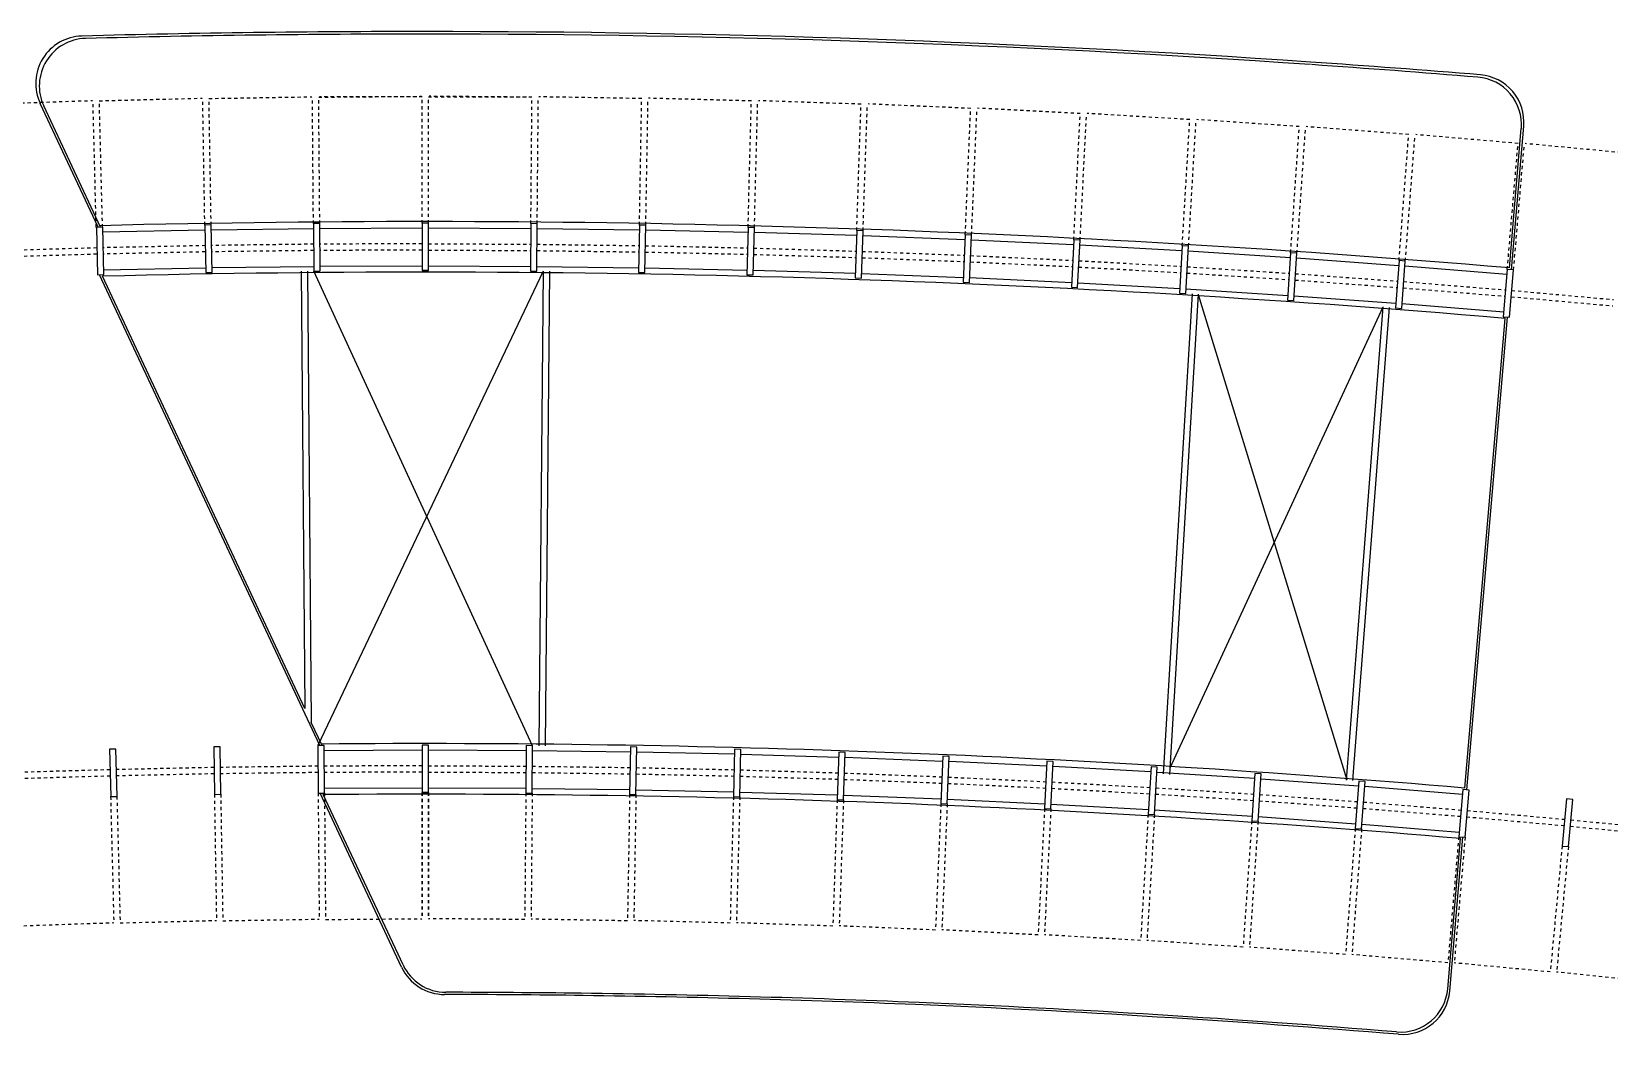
# Model space of a CAD drawing. Extents: x -165 to 137, y 302 to 416.
# Drawn here: x -25.52 to 24.39, y 355.29 to 387.01 of the extents above; entities that cross this region are included whole.
import ezdxf

# ---------------------------------------------------------------- set-up
doc = ezdxf.new("R2010")
doc.units = 0
doc.header["$LTSCALE"] = 0.02
doc.header["$MEASUREMENT"] = 0
doc.linetypes.add('HIDDEN2', pattern=[0.1875, 0.125, -0.0625])
for name, color, linetype in [('ESTR', 3, 'CONTINUOUS'), ('PISO', 1, 'CONTINUOUS'), ('PROJ', 1, 'HIDDEN2')]:
    doc.layers.add(name, color=color, linetype=linetype)

msp = doc.modelspace()

# ---------------------------------------------------------------- linework, layer by layer
at = {"layer": 'ESTR'}
for points in [[(-23.428, 379.319), (-23.228, 379.324), (-23.266, 380.823), (-23.466, 380.818)], [(-20.006, 379.391), (-19.806, 379.395), (-19.831, 380.895), (-20.031, 380.891)], [(-16.583, 379.435), (-16.383, 379.437), (-16.395, 380.937), (-16.595, 380.935)], [(-13.16, 379.45), (-12.96, 379.45), (-12.96, 380.95), (-13.16, 380.95)], [(-9.737, 379.435), (-9.537, 379.433), (-9.524, 380.933), (-9.724, 380.935)], [(-6.315, 379.391), (-6.115, 379.388), (-6.089, 380.888), (-6.289, 380.891)], [(-2.892, 379.319), (-2.692, 379.313), (-2.654, 380.813), (-2.854, 380.818)], [(0.529, 379.217), (0.729, 379.21), (0.78, 380.709), (0.581, 380.716)], [(3.95, 379.085), (4.149, 379.077), (4.214, 380.576), (4.014, 380.584)], [(7.369, 378.925), (7.568, 378.915), (7.645, 380.413), (7.446, 380.423)], [(10.786, 378.736), (10.986, 378.724), (11.076, 380.221), (10.876, 380.233)], [(14.202, 378.518), (14.402, 378.504), (14.504, 380), (14.305, 380.014)], [(17.616, 378.27), (17.816, 378.255), (17.931, 379.75), (17.732, 379.766)], [(21.028, 377.993), (21.227, 377.976), (21.355, 379.471), (21.156, 379.488)], [(-23.01, 362.814), (-22.81, 362.819), (-22.848, 364.318), (-23.048, 364.313)], [(-19.729, 362.884), (-19.529, 362.887), (-19.554, 364.387), (-19.754, 364.384)], [(-16.446, 362.926), (-16.246, 362.927), (-16.259, 364.427), (-16.459, 364.426)], [(-13.164, 362.94), (-12.964, 362.94), (-12.964, 364.44), (-13.164, 364.44)], [(-9.882, 362.926), (-9.682, 362.924), (-9.669, 364.424), (-9.869, 364.426)], [(-6.6, 362.884), (-6.4, 362.88), (-6.374, 364.38), (-6.574, 364.384)], [(-3.318, 362.814), (-3.118, 362.809), (-3.079, 364.308), (-3.279, 364.314)], [(-0.037, 362.716), (0.163, 362.709), (0.214, 364.209), (0.014, 364.215)], [(3.243, 362.591), (3.443, 362.582), (3.507, 364.081), (3.307, 364.089)], [(6.522, 362.437), (6.721, 362.427), (6.798, 363.925), (6.599, 363.935)], [(9.799, 362.255), (9.999, 362.244), (10.088, 363.741), (9.889, 363.753)], [(13.075, 362.046), (13.274, 362.032), (13.377, 363.529), (13.177, 363.543)], [(16.349, 361.809), (16.548, 361.793), (16.663, 363.289), (16.464, 363.304)], [(19.62, 361.544), (19.82, 361.527), (19.947, 363.021), (19.748, 363.038)], [(22.89, 361.251), (23.089, 361.232), (23.229, 362.725), (23.03, 362.744)]]:
    msp.add_lwpolyline(points, close=True, dxfattribs=at)
for points in [[(-12.966, 379.45), (-13.166, 379.45)], [(-12.97, 362.94), (-13.17, 362.94)]]:
    msp.add_lwpolyline(points, dxfattribs=at)
at = {"layer": 'PISO'}
for p, q in [((-23.411, 380.819), (-25.243, 384.734)), ((-23.335, 380.821), (-25.13, 384.657)), ((21.223, 379.533), (21.6, 383.945)), ((21.288, 379.477), (21.677, 384.019)), ((-19.829, 380.745), (-16.593, 380.785)), ((-16.395, 380.787), (-13.159, 380.8)), ((-12.96, 380.8), (-9.725, 380.785)), ((-9.526, 380.783), (-6.291, 380.741)), ((-23.263, 380.673), (-20.028, 380.741)), ((-6.092, 380.738), (-2.857, 380.668)), ((-2.658, 380.663), (0.576, 380.566)), ((0.774, 380.559), (4.008, 380.434)), ((4.206, 380.426), (7.438, 380.273)), ((7.637, 380.263), (10.868, 380.083)), ((11.066, 380.072), (14.295, 379.864)), ((14.493, 379.851), (17.72, 379.616)), ((-16.403, 364.426), (-23.372, 379.32)), ((-16.874, 365.598), (-23.272, 379.272)), ((-23.237, 379.473), (-20.002, 379.541)), ((-19.814, 379.545), (-16.578, 379.585)), ((-16.988, 379.432), (-16.874, 365.598)), ((-16.788, 379.433), (-16.67, 365.163)), ((-9.669, 364.424), (-16.589, 379.435)), ((-9.337, 379.431), (-16.464, 364.426)), ((-16.39, 379.587), (-13.154, 379.6)), ((-12.966, 379.6), (-9.73, 379.585)), ((-9.542, 379.583), (-6.306, 379.541)), ((-9.337, 379.432), (-9.469, 364.422)), ((-9.137, 379.43), (-9.269, 364.42)), ((-6.118, 379.538), (-2.883, 379.468)), ((-2.694, 379.464), (0.54, 379.366)), ((0.728, 379.36), (3.962, 379.235)), ((17.919, 379.601), (21.144, 379.339)), ((4.15, 379.227), (7.382, 379.075)), ((7.57, 379.065), (10.801, 378.885)), ((10.989, 378.874), (14.218, 378.667)), ((11.186, 378.712), (10.276, 363.529)), ((11.385, 378.7), (10.476, 363.517)), ((17.217, 378.299), (10.488, 363.715)), ((11.385, 378.698), (16.085, 363.348)), ((14.406, 378.654), (17.633, 378.419)), ((17.218, 378.301), (16.065, 363.335)), ((17.417, 378.285), (16.264, 363.32)), ((17.821, 378.405), (21.046, 378.142)), ((19.815, 363.083), (21.086, 377.938)), ((19.88, 363.027), (21.16, 377.982)), ((-16.326, 364.427), (-16.67, 365.163)), ((-16.258, 364.277), (-13.163, 364.29)), ((-12.964, 364.29), (-9.869, 364.276)), ((-9.671, 364.274), (-6.576, 364.234)), ((-6.377, 364.23), (-3.283, 364.164)), ((-3.084, 364.158), (0.01, 364.065)), ((0.208, 364.059), (3.301, 363.939)), ((3.5, 363.931), (6.591, 363.785)), ((6.79, 363.775), (9.88, 363.603)), ((10.079, 363.591), (13.167, 363.393)), ((13.366, 363.379), (16.453, 363.155)), ((-13.812, 357.42), (-16.388, 362.926)), ((-13.767, 357.49), (-16.288, 362.877)), ((-16.253, 363.077), (-13.158, 363.09)), ((-12.97, 363.09), (-9.875, 363.076)), ((-9.686, 363.074), (-6.591, 363.034)), ((-6.403, 363.031), (-3.308, 362.964)), ((-3.12, 362.959), (-0.026, 362.866)), ((0.162, 362.86), (3.255, 362.74)), ((16.651, 363.14), (19.736, 362.889)), ((3.443, 362.732), (6.535, 362.587)), ((6.723, 362.577), (9.814, 362.405)), ((10.002, 362.394), (13.091, 362.195)), ((13.279, 362.182), (16.366, 361.958)), ((16.553, 361.943), (19.638, 361.693)), ((19.272, 356.739), (19.678, 361.488)), ((19.336, 356.664), (19.752, 361.532))]:
    msp.add_line(p, q, dxfattribs=at)
for centre, radius, start, end in [((-23.884, 385.37), 1.5, 91.5058, 205.0745), ((-23.771, 385.293), 1.5, 91.4902, 205.0745), ((-13.16, -22.598), 409.609, 89.98654, 91.50583), ((-13.16, -22.598), 409.529, 89.98654, 91.4902), ((-13.16, -22.598), 409.609, 86.06748, 89.98654), ((-13.16, -22.678), 409.609, 86.06748, 89.98654), ((-13.16, -22.598), 409.609, 85.31377, 86.06748), ((-13.16, -22.598), 409.529, 85.32364, 86.06159), ((20.106, 384.073), 1.5, 355.1081, 85.3236), ((20.182, 384.147), 1.5, 355.1081, 85.3138), ((-13.16, -22.598), 403.598, 85.11306, 91.44792), ((-13.16, -22.598), 401.998, 85.11308, 91.44141), ((-13.16, -22.598), 387.088, 85.11327, 90.47207), ((-13.16, -22.598), 385.488, 85.11329, 90.46494), ((-12.453, 358.056), 1.5, 205.0745, 269.8936), ((-12.409, 358.125), 1.5, 205.0745, 269.887), ((-13.16, -22.598), 379.154, 89.23068, 89.89364), ((-13.16, -22.598), 379.224, 89.24117, 89.88695), ((-13.16, -22.598), 379.224, 87.62534, 89.24117), ((-13.16, -22.598), 379.154, 87.64177, 89.23068), ((17.777, 356.867), 1.5, 265.3391, 355.1081), ((17.841, 356.792), 1.5, 265.3286, 355.1081), ((-13.16, -22.598), 379.154, 85.3286, 87.64177), ((-13.16, -22.598), 379.224, 85.33909, 87.62534)]:
    msp.add_arc(centre, radius, start, end, dxfattribs=at)
at = {"layer": 'PROJ'}
for p, q in [((-26.841, 384.72), (-23.593, 384.83)), ((-23.471, 380.818), (-23.572, 384.817)), ((-23.373, 384.822), (-20.124, 384.904)), ((-23.271, 380.823), (-23.373, 384.822)), ((-20.036, 380.891), (-20.103, 384.891)), ((-19.904, 384.894), (-16.654, 384.948)), ((-19.836, 380.894), (-19.904, 384.894)), ((-16.601, 380.935), (-16.634, 384.935)), ((-16.434, 384.937), (-13.184, 384.963)), ((-16.401, 380.937), (-16.434, 384.937)), ((-13.159, 384.95), (-16.409, 384.95)), ((-13.165, 380.95), (-13.164, 384.95)), ((-13.16, 380.95), (-13.159, 384.95)), ((-12.965, 380.95), (-12.964, 384.95)), ((-12.964, 384.95), (-9.714, 384.949)), ((-12.96, 380.95), (-12.959, 384.95)), ((-9.689, 384.935), (-12.939, 384.963)), ((-9.724, 380.935), (-9.689, 384.935)), ((-9.524, 380.933), (-9.489, 384.933)), ((-6.22, 384.891), (-9.469, 384.947)), ((-6.289, 380.891), (-6.22, 384.891)), ((-6.089, 380.888), (-6.02, 384.887)), ((-2.751, 384.817), (-5.999, 384.901)), ((-2.854, 380.818), (-2.751, 384.817)), ((-2.654, 380.813), (-2.551, 384.812)), ((0.718, 384.713), (-2.53, 384.825)), ((0.581, 380.716), (0.718, 384.713)), ((0.78, 380.709), (0.918, 384.706)), ((4.185, 384.58), (0.938, 384.72)), ((4.014, 380.584), (4.185, 384.58)), ((4.214, 380.576), (4.385, 384.572)), ((7.651, 384.418), (4.405, 384.585)), ((7.446, 380.423), (7.651, 384.418)), ((7.645, 380.413), (7.851, 384.408)), ((11.115, 384.226), (7.871, 384.42)), ((10.876, 380.233), (11.115, 384.226)), ((11.076, 380.221), (11.315, 384.214)), ((14.578, 384.005), (11.336, 384.227)), ((14.305, 380.014), (14.578, 384.005)), ((14.504, 380), (14.778, 383.991)), ((18.039, 383.754), (14.798, 384.003)), ((17.732, 379.766), (18.039, 383.754)), ((21.497, 383.473), (18.259, 383.751)), ((17.931, 379.75), (18.238, 383.738)), ((21.156, 379.488), (21.497, 383.473)), ((21.355, 379.471), (21.696, 383.456)), ((24.953, 383.164), (21.717, 383.468)), ((-16.593, 380.285), (-19.828, 380.245)), ((-13.163, 380.3), (-16.398, 380.287)), ((-12.963, 380.3), (-9.727, 380.285)), ((-9.533, 380.283), (-6.297, 380.241)), ((-23.452, 380.168), (-26.686, 380.073)), ((-23.453, 379.968), (-26.674, 379.873)), ((-20.023, 380.241), (-23.258, 380.173)), ((-20.025, 380.041), (-23.247, 379.973)), ((-16.597, 380.085), (-19.819, 380.045)), ((-13.168, 380.1), (-16.391, 380.087)), ((-12.957, 380.1), (-9.734, 380.085)), ((-9.529, 380.083), (-6.306, 380.041)), ((-6.103, 380.238), (-2.868, 380.168)), ((-6.101, 380.038), (-2.878, 379.968)), ((-2.673, 380.163), (0.561, 380.066)), ((-2.673, 379.963), (0.549, 379.866)), ((0.754, 379.859), (3.975, 379.735)), ((0.755, 380.059), (3.989, 379.935)), ((4.183, 379.926), (7.415, 379.774)), ((7.609, 379.764), (10.84, 379.584)), ((4.18, 379.726), (7.399, 379.575)), ((7.605, 379.564), (10.823, 379.385)), ((11.028, 379.373), (14.244, 379.166)), ((11.034, 379.573), (14.263, 379.365)), ((14.457, 379.352), (17.684, 379.117)), ((14.449, 379.152), (17.664, 378.918)), ((17.868, 378.903), (21.081, 378.641)), ((17.878, 379.102), (21.103, 378.84)), ((21.297, 378.824), (24.52, 378.534)), ((21.286, 378.624), (24.496, 378.335)), ((-13.167, 363.79), (-16.262, 363.777)), ((-12.967, 363.79), (-9.872, 363.776)), ((-23.034, 363.664), (-26.128, 363.572)), ((-23.028, 363.464), (-26.122, 363.372)), ((-19.746, 363.734), (-22.84, 363.668)), ((-19.741, 363.534), (-22.836, 363.468)), ((-16.456, 363.776), (-19.551, 363.737)), ((-16.454, 363.576), (-19.549, 363.537)), ((-13.166, 363.59), (-16.261, 363.577)), ((-12.968, 363.59), (-9.872, 363.576)), ((-9.68, 363.574), (-6.585, 363.534)), ((-9.677, 363.774), (-6.582, 363.734)), ((-6.392, 363.53), (-3.298, 363.464)), ((-6.388, 363.73), (-3.293, 363.664)), ((-3.105, 363.459), (-0.011, 363.366)), ((-3.099, 363.659), (-0.005, 363.566)), ((0.182, 363.359), (3.274, 363.24)), ((0.189, 363.559), (3.282, 363.44)), ((3.476, 363.431), (6.568, 363.286)), ((-23.016, 362.814), (-22.914, 358.815)), ((-22.816, 362.819), (-22.715, 358.82)), ((-19.734, 362.884), (-19.667, 358.884)), ((-19.534, 362.887), (-19.467, 358.888)), ((-16.452, 362.926), (-16.419, 358.926)), ((-16.252, 362.927), (-16.219, 358.927)), ((-13.17, 362.94), (-13.171, 358.94)), ((-13.164, 362.94), (-13.165, 358.94)), ((-12.97, 362.94), (-12.971, 358.94)), ((-12.964, 362.94), (-12.965, 358.94)), ((-9.882, 362.926), (-9.917, 358.926)), ((-9.682, 362.924), (-9.717, 358.924)), ((-6.6, 362.884), (-6.669, 358.884)), ((-6.4, 362.88), (-6.469, 358.881)), ((-3.318, 362.814), (-3.421, 358.815)), ((-3.118, 362.809), (-3.221, 358.81)), ((3.467, 363.232), (6.559, 363.086)), ((6.751, 363.076), (9.842, 362.904)), ((6.762, 363.276), (9.853, 363.104)), ((10.034, 362.893), (13.123, 362.694)), ((10.047, 363.092), (13.136, 362.894)), ((13.33, 362.881), (16.417, 362.656)), ((-0.037, 362.716), (-0.174, 358.719)), ((0.163, 362.709), (0.026, 358.712)), ((3.243, 362.591), (3.072, 358.594)), ((3.443, 362.582), (3.272, 358.586)), ((6.522, 362.437), (6.317, 358.442)), ((6.721, 362.427), (6.516, 358.432)), ((13.315, 362.681), (16.402, 362.457)), ((16.594, 362.442), (19.679, 362.191)), ((16.61, 362.641), (19.695, 362.39)), ((19.889, 362.374), (22.972, 362.097)), ((9.799, 362.255), (9.56, 358.263)), ((9.999, 362.244), (9.76, 358.251)), ((13.075, 362.046), (12.802, 358.055)), ((13.274, 362.032), (13.001, 358.042)), ((16.349, 361.809), (16.041, 357.821)), ((16.548, 361.793), (16.241, 357.805)), ((19.871, 362.175), (22.954, 361.897)), ((23.146, 361.879), (26.226, 361.576)), ((23.166, 362.078), (26.246, 361.775)), ((19.62, 361.544), (19.279, 357.558)), ((19.82, 361.527), (19.478, 357.541)), ((22.89, 361.251), (22.514, 357.268)), ((23.089, 361.232), (22.714, 357.249)), ((-25.961, 358.725), (-22.913, 358.828)), ((-22.715, 358.82), (-19.666, 358.897)), ((-19.467, 358.888), (-16.417, 358.939)), ((-16.219, 358.927), (-13.169, 358.953)), ((-9.917, 358.926), (-12.967, 358.953)), ((-6.669, 358.884), (-9.718, 358.937)), ((-3.421, 358.815), (-6.47, 358.894)), ((-0.174, 358.719), (-3.222, 358.823)), ((3.072, 358.594), (0.025, 358.725)), ((6.317, 358.442), (3.271, 358.599)), ((9.56, 358.263), (6.515, 358.445)), ((12.802, 358.055), (9.759, 358.264)), ((16.041, 357.821), (13, 358.055)), ((19.279, 357.558), (16.24, 357.818)), ((22.514, 357.268), (19.478, 357.554)), ((25.747, 356.951), (22.713, 357.263))]:
    msp.add_line(p, q, dxfattribs=at)

doc.saveas('drawing.dxf')
